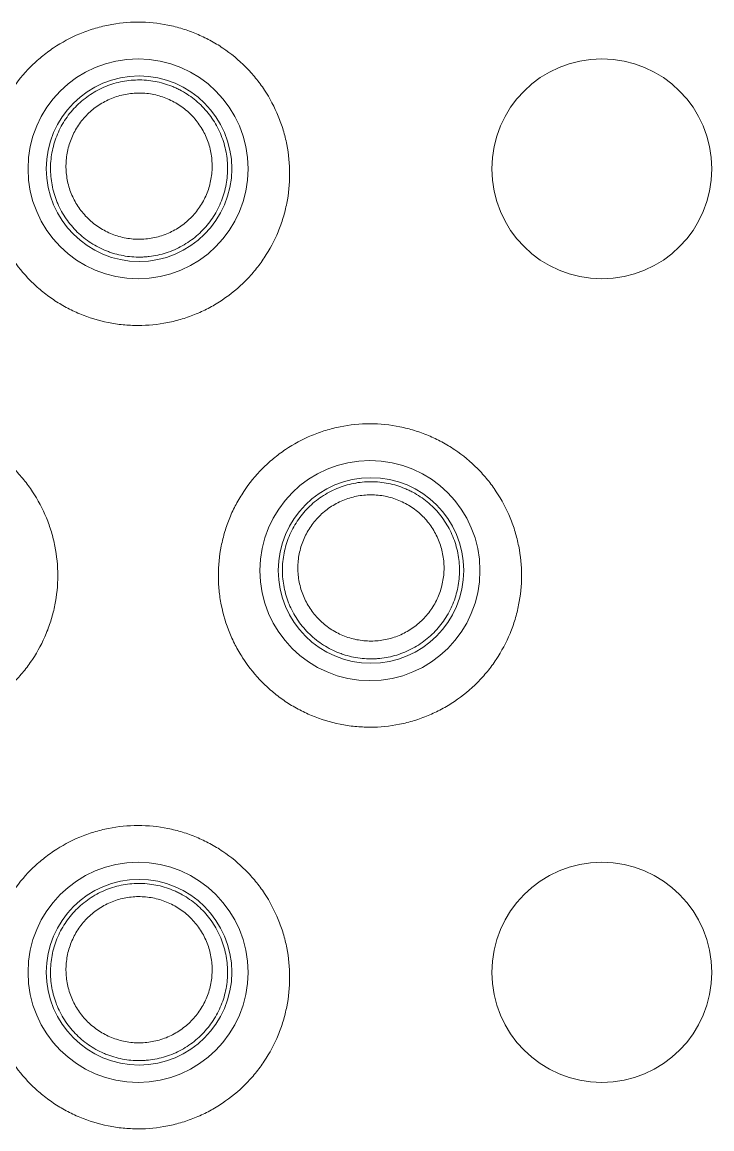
# Model space of a CAD drawing. Header units: inches. Extents: x 3778 to 56227, y -16914 to 35091.
# Drawn here: x 36324.25 to 36328.73, y -5194.27 to -5187.08 of the extents above; entities that cross this region are included whole.
import ezdxf

# ---------------------------------------------------------------- set-up
doc = ezdxf.new("R2010")
doc.units = ezdxf.units.IN
doc.header["$LTSCALE"] = 100
doc.header["$MEASUREMENT"] = 0
doc.layers.add('2-con', color=2, linetype='Continuous')
doc.layers.add('mark-B', color=2, linetype='Continuous', lineweight=20)

# ---------------------------------------------------------------- blocks, each defined once
blk = doc.blocks.new('무풍1way 일반')
at = {"layer": 'mark-B'}
for centre, radius in [((495.5378, -427.4618), 0.7146), ((498.5502, -427.4618), 0.7146), ((498.5502, -427.4618), 0.7146), ((498.5502, -427.4618), 0.7146), ((498.5502, -427.4618), 0.7146), ((498.5437, -427.4625), 0.6025), ((497.044, -430.0706), 0.7146), ((497.044, -430.0706), 0.7146), ((497.044, -430.0706), 0.7146), ((497.044, -430.0706), 0.7146), ((497.0375, -430.0713), 0.6025), ((495.5378, -432.6794), 0.7146), ((498.5502, -432.6794), 0.7146), ((498.5502, -432.6794), 0.7146), ((498.5502, -432.6794), 0.7146), ((498.5502, -432.6794), 0.7146), ((498.5437, -432.6801), 0.6025)]:
    blk.add_circle(centre, radius, dxfattribs=at)
for points, knots in [([(498.5502, -428.4154), (498.6156, -428.4154), (498.6799, -428.4089), (498.7748, -428.3899), (498.8062, -428.382), (498.8528, -428.3678), (498.8683, -428.3627), (498.899, -428.3516), (498.9141, -428.3457), (498.9888, -428.3146), (499.0455, -428.2841), (499.1125, -428.2391), (499.1257, -428.2297), (499.1517, -428.2103), (499.1645, -428.2003), (499.202, -428.1693), (499.2258, -428.1475), (499.2937, -428.0792), (499.3343, -428.0295), (499.3791, -427.9621), (499.3878, -427.9484), (499.4043, -427.9206), (499.4279, -427.8786), (499.4619, -427.8062), (499.4834, -427.7459), (499.4973, -427.6998), (499.5016, -427.6843), (499.5094, -427.6529), (499.5129, -427.6372), (499.5285, -427.5582), (499.5347, -427.4947), (499.5347, -427.3989), (499.5332, -427.3668), (499.5285, -427.3186), (499.5265, -427.3025), (499.5218, -427.2707), (499.5191, -427.2549), (499.5036, -427.1765), (499.4852, -427.1153), (499.4547, -427.041), (499.4482, -427.0263), (499.4344, -426.997), (499.4272, -426.9825), (499.4045, -426.9398), (499.3881, -426.9122), (499.335, -426.8322), (499.2945, -426.7824), (499.2373, -426.7248), (499.2255, -426.7135), (499.2016, -426.6917), (499.1651, -426.66), (499.1007, -426.612), (499.0456, -426.5786), (498.9886, -426.5479), (498.959, -426.5338), (498.8692, -426.4963), (498.8076, -426.4775), (498.7125, -426.4584), (498.6803, -426.4536), (498.6153, -426.4471), (498.5829, -426.4455), (498.4859, -426.4454), (498.4217, -426.4517), (498.3419, -426.4676), (498.326, -426.4712), (498.2943, -426.4792), (498.2474, -426.4922), (498.1715, -426.5195), (498.1133, -426.5472), (498.0706, -426.5701), (498.0565, -426.5781), (498.0286, -426.5949), (498.0148, -426.6036), (497.9475, -426.6489), (497.8979, -426.6898), (497.8299, -426.7581), (497.8083, -426.7821), (497.7775, -426.8197), (497.7676, -426.8326), (497.7484, -426.8586), (497.7392, -426.8717), (497.6947, -426.9386), (497.6647, -426.9951), (497.6279, -427.0842), (497.617, -427.1149), (497.5984, -427.1765), (497.5906, -427.2075), (497.572, -427.3014), (497.5657, -427.3651), (497.5656, -427.4944), (497.5719, -427.5581), (497.5903, -427.652), (497.598, -427.683), (497.6165, -427.7446), (497.6274, -427.7753), (497.6641, -427.8645), (497.694, -427.921), (497.7472, -428.0012), (497.7662, -428.0272), (497.8073, -428.0776), (497.8289, -428.1016), (497.8968, -428.17), (497.9462, -428.211), (498.0267, -428.2653), (498.0548, -428.2822), (498.1118, -428.3129), (498.17, -428.3407), (498.2306, -428.3626), (498.2769, -428.3768), (498.2925, -428.3812), (498.324, -428.3892), (498.3399, -428.3928), (498.42, -428.4089), (498.4847, -428.4154), (498.5502, -428.4154)], [0, 0, 0, 0, 0.03125, 0.03125, 0.046875, 0.046875, 0.054687, 0.054687, 0.0625, 0.0625, 0.09375, 0.09375, 0.101562, 0.101562, 0.109375, 0.109375, 0.125, 0.125, 0.15625, 0.15625, 0.164062, 0.164062, 0.171875, 0.1875, 0.203125, 0.203125, 0.210937, 0.210937, 0.21875, 0.21875, 0.25, 0.25, 0.265625, 0.265625, 0.273437, 0.273437, 0.28125, 0.28125, 0.3125, 0.3125, 0.320312, 0.320312, 0.328125, 0.328125, 0.34375, 0.34375, 0.375, 0.375, 0.382812, 0.382812, 0.390625, 0.40625, 0.421875, 0.421875, 0.4375, 0.4375, 0.46875, 0.46875, 0.484375, 0.484375, 0.5, 0.5, 0.53125, 0.53125, 0.539062, 0.539062, 0.546875, 0.5625, 0.578125, 0.578125, 0.585937, 0.585937, 0.59375, 0.59375, 0.625, 0.625, 0.640625, 0.640625, 0.648437, 0.648437, 0.65625, 0.65625, 0.6875, 0.6875, 0.703125, 0.703125, 0.71875, 0.71875, 0.75, 0.75, 0.78125, 0.78125, 0.796875, 0.796875, 0.8125, 0.8125, 0.84375, 0.84375, 0.859375, 0.859375, 0.875, 0.875, 0.90625, 0.90625, 0.921875, 0.921875, 0.9375, 0.953125, 0.953125, 0.960938, 0.960938, 0.96875, 0.96875, 1, 1, 1, 1]), ([(498.5502, -428.4154), (498.6156, -428.4154), (498.6799, -428.4089), (498.7748, -428.3899), (498.8062, -428.382), (498.8528, -428.3678), (498.8683, -428.3627), (498.899, -428.3516), (498.9141, -428.3457), (498.9888, -428.3146), (499.0455, -428.2841), (499.1125, -428.2391), (499.1257, -428.2297), (499.1517, -428.2103), (499.1645, -428.2003), (499.202, -428.1693), (499.2258, -428.1475), (499.2937, -428.0792), (499.3343, -428.0295), (499.3791, -427.9621), (499.3878, -427.9484), (499.4043, -427.9206), (499.4279, -427.8786), (499.4619, -427.8062), (499.4834, -427.7459), (499.4973, -427.6998), (499.5016, -427.6843), (499.5094, -427.6529), (499.5129, -427.6372), (499.5285, -427.5582), (499.5347, -427.4947), (499.5347, -427.3989), (499.5332, -427.3668), (499.5285, -427.3186), (499.5265, -427.3025), (499.5218, -427.2707), (499.5191, -427.2549), (499.5036, -427.1765), (499.4852, -427.1153), (499.4547, -427.041), (499.4482, -427.0263), (499.4344, -426.997), (499.4272, -426.9825), (499.4045, -426.9398), (499.3881, -426.9122), (499.335, -426.8322), (499.2945, -426.7824), (499.2373, -426.7248), (499.2255, -426.7135), (499.2016, -426.6917), (499.1651, -426.66), (499.1007, -426.612), (499.0456, -426.5786), (498.9886, -426.5479), (498.959, -426.5338), (498.8692, -426.4963), (498.8076, -426.4775), (498.7125, -426.4584), (498.6803, -426.4536), (498.6153, -426.4471), (498.5829, -426.4455), (498.4859, -426.4454), (498.4217, -426.4517), (498.3419, -426.4676), (498.326, -426.4712), (498.2943, -426.4792), (498.2474, -426.4922), (498.1715, -426.5195), (498.1133, -426.5472), (498.0706, -426.5701), (498.0565, -426.5781), (498.0286, -426.5949), (498.0148, -426.6036), (497.9475, -426.6489), (497.8979, -426.6898), (497.8299, -426.7581), (497.8083, -426.7821), (497.7775, -426.8197), (497.7676, -426.8326), (497.7484, -426.8586), (497.7392, -426.8717), (497.6947, -426.9386), (497.6647, -426.9951), (497.6279, -427.0842), (497.617, -427.1149), (497.5984, -427.1765), (497.5906, -427.2075), (497.572, -427.3014), (497.5657, -427.3651), (497.5656, -427.4944), (497.5719, -427.5581), (497.5903, -427.652), (497.598, -427.683), (497.6165, -427.7446), (497.6274, -427.7753), (497.6641, -427.8645), (497.694, -427.921), (497.7472, -428.0012), (497.7662, -428.0272), (497.8073, -428.0776), (497.8289, -428.1016), (497.8968, -428.17), (497.9462, -428.211), (498.0267, -428.2653), (498.0548, -428.2822), (498.1118, -428.3129), (498.17, -428.3407), (498.2306, -428.3626), (498.2769, -428.3768), (498.2925, -428.3812), (498.324, -428.3892), (498.3399, -428.3928), (498.42, -428.4089), (498.4847, -428.4154), (498.5502, -428.4154)], [0, 0, 0, 0, 0.03125, 0.03125, 0.046875, 0.046875, 0.054687, 0.054687, 0.0625, 0.0625, 0.09375, 0.09375, 0.101562, 0.101562, 0.109375, 0.109375, 0.125, 0.125, 0.15625, 0.15625, 0.164062, 0.164062, 0.171875, 0.1875, 0.203125, 0.203125, 0.210937, 0.210937, 0.21875, 0.21875, 0.25, 0.25, 0.265625, 0.265625, 0.273437, 0.273437, 0.28125, 0.28125, 0.3125, 0.3125, 0.320312, 0.320312, 0.328125, 0.328125, 0.34375, 0.34375, 0.375, 0.375, 0.382812, 0.382812, 0.390625, 0.40625, 0.421875, 0.421875, 0.4375, 0.4375, 0.46875, 0.46875, 0.484375, 0.484375, 0.5, 0.5, 0.53125, 0.53125, 0.539062, 0.539062, 0.546875, 0.5625, 0.578125, 0.578125, 0.585937, 0.585937, 0.59375, 0.59375, 0.625, 0.625, 0.640625, 0.640625, 0.648437, 0.648437, 0.65625, 0.65625, 0.6875, 0.6875, 0.703125, 0.703125, 0.71875, 0.71875, 0.75, 0.75, 0.78125, 0.78125, 0.796875, 0.796875, 0.8125, 0.8125, 0.84375, 0.84375, 0.859375, 0.859375, 0.875, 0.875, 0.90625, 0.90625, 0.921875, 0.921875, 0.9375, 0.953125, 0.953125, 0.960938, 0.960938, 0.96875, 0.96875, 1, 1, 1, 1]), ([(498.1294, -427.8627), (498.1031, -427.8353), (498.0798, -427.8058), (498.0494, -427.7584), (498.04, -427.7421), (498.0228, -427.7083), (498.0151, -427.6911), (497.9946, -427.6388), (497.9844, -427.6029), (497.9744, -427.5474), (497.9719, -427.5285), (497.9689, -427.4911), (497.9683, -427.4724), (497.9693, -427.4164), (497.9735, -427.3792), (497.9895, -427.3052), (498.001, -427.2696), (498.0233, -427.2181), (498.0316, -427.2013), (498.0498, -427.1684), (498.0599, -427.1522), (498.092, -427.1057), (498.1162, -427.0772), (498.1566, -427.0379), (498.1708, -427.0255), (498.2005, -427.0018), (498.2159, -426.9908), (498.2633, -426.9602), (498.2966, -426.943), (498.3494, -426.9221), (498.3676, -426.9159), (498.4039, -426.9055), (498.4406, -426.897), (498.4779, -426.8921), (498.5061, -426.8897), (498.5156, -426.8892), (498.5345, -426.8886), (498.5441, -426.8885), (498.5916, -426.8893), (498.629, -426.8937), (498.6842, -426.9057), (498.7024, -426.9106), (498.7295, -426.9194), (498.7385, -426.9225), (498.7563, -426.9292), (498.7651, -426.9328), (498.8083, -426.9517), (498.8411, -426.97), (498.8875, -427.0023), (498.9026, -427.0139), (498.9315, -427.0385), (498.9452, -427.0515), (498.9714, -427.0788), (498.9839, -427.0931), (499.0073, -427.1228), (499.0182, -427.1381), (499.0484, -427.1854), (499.0654, -427.2187), (499.0827, -427.2627), (499.0859, -427.2717), (499.0919, -427.2895), (499.1002, -427.3164), (499.1107, -427.3619), (499.1155, -427.399), (499.1185, -427.4364), (499.1191, -427.4554), (499.1181, -427.5119), (499.1138, -427.549), (499.1019, -427.6038), (499.097, -427.6219), (499.0854, -427.6579), (499.0788, -427.6756), (499.0564, -427.7272), (499.0382, -427.7598), (499.0061, -427.8063), (498.9945, -427.8214), (498.9701, -427.8502), (498.9573, -427.8639), (498.9169, -427.903), (498.8875, -427.9264), (498.8396, -427.9573), (498.8232, -427.9668), (498.7897, -427.984), (498.7555, -427.9995), (498.7198, -428.0116), (498.6834, -428.022), (498.6648, -428.0263), (498.6089, -428.0365), (498.5714, -428.0395), (498.5148, -428.0385), (498.4959, -428.0372), (498.458, -428.0328), (498.4394, -428.0297), (498.3842, -428.0176), (498.3484, -428.0061), (498.3049, -427.9871), (498.2963, -427.9831), (498.2793, -427.9746), (498.2542, -427.9614), (498.2304, -427.9464), (498.1843, -427.9144), (498.1558, -427.8901), (498.1294, -427.8627)], [0, 0, 0, 0, 0.03125, 0.03125, 0.046875, 0.046875, 0.0625, 0.0625, 0.09375, 0.09375, 0.109375, 0.109375, 0.125, 0.125, 0.15625, 0.15625, 0.1875, 0.1875, 0.203125, 0.203125, 0.21875, 0.21875, 0.25, 0.25, 0.265625, 0.265625, 0.28125, 0.28125, 0.3125, 0.3125, 0.328125, 0.328125, 0.34375, 0.359375, 0.359375, 0.367188, 0.367188, 0.375, 0.375, 0.40625, 0.40625, 0.421875, 0.421875, 0.429688, 0.429688, 0.4375, 0.4375, 0.46875, 0.46875, 0.484375, 0.484375, 0.5, 0.5, 0.515625, 0.515625, 0.53125, 0.53125, 0.5625, 0.5625, 0.570313, 0.570313, 0.578125, 0.59375, 0.609375, 0.609375, 0.625, 0.625, 0.65625, 0.65625, 0.671875, 0.671875, 0.6875, 0.6875, 0.71875, 0.71875, 0.734375, 0.734375, 0.75, 0.75, 0.78125, 0.78125, 0.796875, 0.796875, 0.8125, 0.828125, 0.828125, 0.84375, 0.84375, 0.875, 0.875, 0.890625, 0.890625, 0.90625, 0.90625, 0.9375, 0.9375, 0.945313, 0.945313, 0.953125, 0.96875, 0.96875, 1, 1, 1, 1]), ([(498.2016, -427.8079), (498.2125, -427.8192), (498.2239, -427.8299), (498.2476, -427.8501), (498.2722, -427.8691), (498.2985, -427.8855), (498.3257, -427.9007), (498.3398, -427.9077), (498.3829, -427.9265), (498.4125, -427.936), (498.4581, -427.946), (498.4736, -427.9485), (498.5048, -427.9521), (498.5205, -427.9532), (498.5673, -427.9539), (498.5983, -427.9514), (498.6445, -427.9429), (498.6599, -427.9393), (498.69, -427.9306), (498.7194, -427.9206), (498.7477, -427.9077), (498.7753, -427.8934), (498.7889, -427.8856), (498.8284, -427.86), (498.8526, -427.8406), (498.8858, -427.8082), (498.8964, -427.7969), (498.9165, -427.7731), (498.926, -427.7606), (498.9524, -427.7222), (498.9673, -427.6953), (498.9857, -427.6527), (498.9912, -427.6381), (499.0007, -427.6085), (499.0046, -427.5935), (499.0143, -427.5483), (499.0179, -427.5177), (499.0187, -427.4712), (499.0182, -427.4556), (499.0157, -427.4248), (499.0117, -427.3942), (499.0047, -427.3642), (498.9963, -427.3345), (498.9914, -427.3197), (498.9743, -427.2762), (498.9602, -427.2487), (498.9353, -427.2097), (498.9263, -427.1971), (498.907, -427.1726), (498.8967, -427.1608), (498.8751, -427.1383), (498.8637, -427.1276), (498.8399, -427.1073), (498.8274, -427.0977), (498.789, -427.071), (498.762, -427.0559), (498.7191, -427.0372), (498.7044, -427.0316), (498.6745, -427.022), (498.6594, -427.0179), (498.6138, -427.008), (498.5829, -427.0044), (498.5357, -427.0037), (498.5199, -427.0042), (498.4888, -427.0068), (498.458, -427.0109), (498.4277, -427.018), (498.3977, -427.0266), (498.3827, -427.0317), (498.3391, -427.0491), (498.3115, -427.0633), (498.2724, -427.0887), (498.2598, -427.0978), (498.2353, -427.1174), (498.2236, -427.1277), (498.1903, -427.1601), (498.1703, -427.1837), (498.1439, -427.2221), (498.1356, -427.2355), (498.1206, -427.2627), (498.1138, -427.2765), (498.0956, -427.319), (498.0861, -427.3484), (498.073, -427.4093), (498.0695, -427.44), (498.0688, -427.4861), (498.0692, -427.5015), (498.0717, -427.5324), (498.0738, -427.5479), (498.082, -427.5936), (498.0904, -427.6232), (498.1073, -427.6664), (498.1137, -427.6805), (498.1279, -427.7084), (498.1356, -427.7218), (498.1607, -427.7609), (498.1799, -427.7853), (498.2016, -427.8079)], [0, 0, 0, 0, 0.015625, 0.015625, 0.03125, 0.046875, 0.046875, 0.0625, 0.0625, 0.09375, 0.09375, 0.109375, 0.109375, 0.125, 0.125, 0.15625, 0.15625, 0.171875, 0.171875, 0.1875, 0.203125, 0.203125, 0.21875, 0.21875, 0.25, 0.25, 0.265625, 0.265625, 0.28125, 0.28125, 0.3125, 0.3125, 0.328125, 0.328125, 0.34375, 0.34375, 0.375, 0.375, 0.390625, 0.390625, 0.40625, 0.421875, 0.421875, 0.4375, 0.4375, 0.46875, 0.46875, 0.484375, 0.484375, 0.5, 0.5, 0.515625, 0.515625, 0.53125, 0.53125, 0.5625, 0.5625, 0.578125, 0.578125, 0.59375, 0.59375, 0.625, 0.625, 0.640625, 0.640625, 0.65625, 0.671875, 0.671875, 0.6875, 0.6875, 0.71875, 0.71875, 0.734375, 0.734375, 0.75, 0.75, 0.78125, 0.78125, 0.796875, 0.796875, 0.8125, 0.8125, 0.84375, 0.84375, 0.875, 0.875, 0.890625, 0.890625, 0.90625, 0.90625, 0.9375, 0.9375, 0.953125, 0.953125, 0.96875, 0.96875, 1, 1, 1, 1]), ([(497.044, -431.0237), (497.1094, -431.0237), (497.1738, -431.0172), (497.2687, -430.9982), (497.3, -430.9904), (497.3466, -430.9761), (497.3622, -430.971), (497.3928, -430.9599), (497.408, -430.954), (497.4827, -430.9229), (497.5394, -430.8924), (497.6064, -430.8474), (497.6196, -430.838), (497.6456, -430.8186), (497.6584, -430.8085), (497.6959, -430.7775), (497.7197, -430.7558), (497.7876, -430.6874), (497.8282, -430.6377), (497.873, -430.5703), (497.8816, -430.5566), (497.8981, -430.5289), (497.9218, -430.4868), (497.9558, -430.4144), (497.9772, -430.3542), (497.9912, -430.3081), (497.9954, -430.2925), (498.0032, -430.2612), (498.0068, -430.2454), (498.0223, -430.1665), (498.0285, -430.103), (498.0286, -430.0072), (498.027, -429.9751), (498.0223, -429.9269), (498.0204, -429.9109), (498.0157, -429.879), (498.0129, -429.8632), (497.9974, -429.7848), (497.979, -429.7237), (497.9485, -429.6493), (497.942, -429.6346), (497.9283, -429.6053), (497.921, -429.5908), (497.8983, -429.5481), (497.8819, -429.5206), (497.8288, -429.4406), (497.7884, -429.3908), (497.7311, -429.3331), (497.7194, -429.3219), (497.6955, -429.3001), (497.659, -429.2683), (497.5946, -429.2203), (497.5395, -429.1869), (497.4825, -429.1562), (497.4529, -429.1421), (497.3631, -429.1046), (497.3014, -429.0858), (497.2063, -429.0667), (497.1742, -429.0618), (497.1091, -429.0553), (497.0767, -429.0537), (496.9797, -429.0537), (496.9155, -429.06), (496.8357, -429.0759), (496.8197, -429.0795), (496.7881, -429.0874), (496.7411, -429.1005), (496.6652, -429.1278), (496.607, -429.1555), (496.5643, -429.1784), (496.5502, -429.1864), (496.5223, -429.2032), (496.5086, -429.2119), (496.4412, -429.2572), (496.3916, -429.2981), (496.3236, -429.3665), (496.302, -429.3904), (496.2713, -429.4281), (496.2613, -429.4409), (496.2421, -429.4669), (496.2329, -429.4801), (496.1885, -429.547), (496.1584, -429.6034), (496.1216, -429.6926), (496.1107, -429.7232), (496.0922, -429.7848), (496.0844, -429.8158), (496.0658, -429.9098), (496.0595, -429.9734), (496.0594, -430.1027), (496.0656, -430.1663), (496.0841, -430.2603), (496.0918, -430.2913), (496.1103, -430.3529), (496.1212, -430.3835), (496.1578, -430.4728), (496.1878, -430.5292), (496.2409, -430.6094), (496.26, -430.6354), (496.301, -430.6858), (496.3226, -430.7098), (496.3905, -430.7782), (496.4399, -430.8192), (496.5205, -430.8735), (496.5485, -430.8905), (496.6055, -430.9212), (496.6637, -430.949), (496.7243, -430.9709), (496.7707, -430.9851), (496.7863, -430.9895), (496.8178, -430.9975), (496.8337, -431.0011), (496.9138, -431.0172), (496.9785, -431.0237), (497.044, -431.0237)], [0, 0, 0, 0, 0.03125, 0.03125, 0.046875, 0.046875, 0.054687, 0.054687, 0.0625, 0.0625, 0.09375, 0.09375, 0.101562, 0.101562, 0.109375, 0.109375, 0.125, 0.125, 0.15625, 0.15625, 0.164062, 0.164062, 0.171875, 0.1875, 0.203125, 0.203125, 0.210937, 0.210937, 0.21875, 0.21875, 0.25, 0.25, 0.265625, 0.265625, 0.273437, 0.273437, 0.28125, 0.28125, 0.3125, 0.3125, 0.320312, 0.320312, 0.328125, 0.328125, 0.34375, 0.34375, 0.375, 0.375, 0.382812, 0.382812, 0.390625, 0.40625, 0.421875, 0.421875, 0.4375, 0.4375, 0.46875, 0.46875, 0.484375, 0.484375, 0.5, 0.5, 0.53125, 0.53125, 0.539062, 0.539062, 0.546875, 0.5625, 0.578125, 0.578125, 0.585937, 0.585937, 0.59375, 0.59375, 0.625, 0.625, 0.640625, 0.640625, 0.648437, 0.648437, 0.65625, 0.65625, 0.6875, 0.6875, 0.703125, 0.703125, 0.71875, 0.71875, 0.75, 0.75, 0.78125, 0.78125, 0.796875, 0.796875, 0.8125, 0.8125, 0.84375, 0.84375, 0.859375, 0.859375, 0.875, 0.875, 0.90625, 0.90625, 0.921875, 0.921875, 0.9375, 0.953125, 0.953125, 0.960937, 0.960937, 0.96875, 0.96875, 1, 1, 1, 1]), ([(497.044, -431.0237), (497.1094, -431.0237), (497.1738, -431.0172), (497.2687, -430.9982), (497.3, -430.9904), (497.3466, -430.9761), (497.3622, -430.971), (497.3928, -430.9599), (497.408, -430.954), (497.4827, -430.9229), (497.5394, -430.8924), (497.6064, -430.8474), (497.6196, -430.838), (497.6456, -430.8186), (497.6584, -430.8085), (497.6959, -430.7775), (497.7197, -430.7558), (497.7876, -430.6874), (497.8282, -430.6377), (497.873, -430.5703), (497.8816, -430.5566), (497.8981, -430.5289), (497.9218, -430.4868), (497.9558, -430.4144), (497.9772, -430.3542), (497.9912, -430.3081), (497.9954, -430.2925), (498.0032, -430.2612), (498.0068, -430.2454), (498.0223, -430.1665), (498.0285, -430.103), (498.0286, -430.0072), (498.027, -429.9751), (498.0223, -429.9269), (498.0204, -429.9109), (498.0157, -429.879), (498.0129, -429.8632), (497.9974, -429.7848), (497.979, -429.7237), (497.9485, -429.6493), (497.942, -429.6346), (497.9283, -429.6053), (497.921, -429.5908), (497.8983, -429.5481), (497.8819, -429.5206), (497.8288, -429.4406), (497.7884, -429.3908), (497.7311, -429.3331), (497.7194, -429.3219), (497.6955, -429.3001), (497.659, -429.2683), (497.5946, -429.2203), (497.5395, -429.1869), (497.4825, -429.1562), (497.4529, -429.1421), (497.3631, -429.1046), (497.3014, -429.0858), (497.2063, -429.0667), (497.1742, -429.0618), (497.1091, -429.0553), (497.0767, -429.0537), (496.9797, -429.0537), (496.9155, -429.06), (496.8357, -429.0759), (496.8197, -429.0795), (496.7881, -429.0874), (496.7411, -429.1005), (496.6652, -429.1278), (496.607, -429.1555), (496.5643, -429.1784), (496.5502, -429.1864), (496.5223, -429.2032), (496.5086, -429.2119), (496.4412, -429.2572), (496.3916, -429.2981), (496.3236, -429.3665), (496.302, -429.3904), (496.2713, -429.4281), (496.2613, -429.4409), (496.2421, -429.4669), (496.2329, -429.4801), (496.1885, -429.547), (496.1584, -429.6034), (496.1216, -429.6926), (496.1107, -429.7232), (496.0922, -429.7848), (496.0844, -429.8158), (496.0658, -429.9098), (496.0595, -429.9734), (496.0594, -430.1027), (496.0656, -430.1663), (496.0841, -430.2603), (496.0918, -430.2913), (496.1103, -430.3529), (496.1212, -430.3835), (496.1578, -430.4728), (496.1878, -430.5292), (496.2409, -430.6094), (496.26, -430.6354), (496.301, -430.6858), (496.3226, -430.7098), (496.3905, -430.7782), (496.4399, -430.8192), (496.5205, -430.8735), (496.5485, -430.8905), (496.6055, -430.9212), (496.6637, -430.949), (496.7243, -430.9709), (496.7707, -430.9851), (496.7863, -430.9895), (496.8178, -430.9975), (496.8337, -431.0011), (496.9138, -431.0172), (496.9785, -431.0237), (497.044, -431.0237)], [0, 0, 0, 0, 0.03125, 0.03125, 0.046875, 0.046875, 0.054687, 0.054687, 0.0625, 0.0625, 0.09375, 0.09375, 0.101562, 0.101562, 0.109375, 0.109375, 0.125, 0.125, 0.15625, 0.15625, 0.164062, 0.164062, 0.171875, 0.1875, 0.203125, 0.203125, 0.210937, 0.210937, 0.21875, 0.21875, 0.25, 0.25, 0.265625, 0.265625, 0.273437, 0.273437, 0.28125, 0.28125, 0.3125, 0.3125, 0.320312, 0.320312, 0.328125, 0.328125, 0.34375, 0.34375, 0.375, 0.375, 0.382812, 0.382812, 0.390625, 0.40625, 0.421875, 0.421875, 0.4375, 0.4375, 0.46875, 0.46875, 0.484375, 0.484375, 0.5, 0.5, 0.53125, 0.53125, 0.539062, 0.539062, 0.546875, 0.5625, 0.578125, 0.578125, 0.585937, 0.585937, 0.59375, 0.59375, 0.625, 0.625, 0.640625, 0.640625, 0.648437, 0.648437, 0.65625, 0.65625, 0.6875, 0.6875, 0.703125, 0.703125, 0.71875, 0.71875, 0.75, 0.75, 0.78125, 0.78125, 0.796875, 0.796875, 0.8125, 0.8125, 0.84375, 0.84375, 0.859375, 0.859375, 0.875, 0.875, 0.90625, 0.90625, 0.921875, 0.921875, 0.9375, 0.953125, 0.953125, 0.960937, 0.960937, 0.96875, 0.96875, 1, 1, 1, 1]), ([(500.0564, -431.0237), (500.1218, -431.0237), (500.1861, -431.0172), (500.281, -430.9982), (500.3124, -430.9904), (500.359, -430.9761), (500.3746, -430.971), (500.4052, -430.9599), (500.4204, -430.954), (500.4951, -430.9229), (500.5518, -430.8924), (500.6188, -430.8474), (500.632, -430.838), (500.658, -430.8186), (500.6708, -430.8085), (500.7083, -430.7775), (500.7321, -430.7558), (500.8, -430.6874), (500.8406, -430.6377), (500.8854, -430.5703), (500.894, -430.5566), (500.9105, -430.5289), (500.9342, -430.4868), (500.9682, -430.4144), (500.9896, -430.3542), (501.0035, -430.3081), (501.0078, -430.2925), (501.0156, -430.2612), (501.0191, -430.2454), (501.0347, -430.1665), (501.0409, -430.103), (501.0409, -430.0072), (501.0394, -429.9751), (501.0347, -429.9269), (501.0327, -429.9109), (501.028, -429.879), (501.0253, -429.8632), (501.0098, -429.7848), (500.9914, -429.7237), (500.9609, -429.6493), (500.9544, -429.6346), (500.9406, -429.6053), (500.9334, -429.5908), (500.9107, -429.5481), (500.8943, -429.5206), (500.8412, -429.4406), (500.8008, -429.3908), (500.7435, -429.3331), (500.7318, -429.3219), (500.7079, -429.3001), (500.6714, -429.2683), (500.607, -429.2203), (500.5519, -429.1869), (500.4949, -429.1562), (500.4653, -429.1421), (500.3754, -429.1046), (500.3138, -429.0858), (500.2187, -429.0667), (500.1866, -429.0618), (500.1215, -429.0553), (500.0891, -429.0537), (499.9921, -429.0537), (499.9279, -429.06), (499.8481, -429.0759), (499.8321, -429.0795), (499.8005, -429.0874), (499.7535, -429.1005), (499.6776, -429.1278), (499.6194, -429.1555), (499.5767, -429.1784), (499.5626, -429.1864), (499.5347, -429.2032), (499.5209, -429.2119), (499.4536, -429.2572), (499.404, -429.2981), (499.336, -429.3665), (499.3144, -429.3904), (499.2837, -429.4281), (499.2737, -429.4409), (499.2545, -429.4669), (499.2453, -429.4801), (499.2009, -429.547), (499.1708, -429.6034), (499.134, -429.6926), (499.1231, -429.7232), (499.1045, -429.7848), (499.0968, -429.8158), (499.0782, -429.9098), (499.0719, -429.9734), (499.0718, -430.1027), (499.078, -430.1663), (499.0965, -430.2603), (499.1042, -430.2913), (499.1227, -430.3529), (499.1335, -430.3835), (499.1702, -430.4728), (499.2002, -430.5292), (499.2533, -430.6094), (499.2724, -430.6354), (499.3134, -430.6858), (499.335, -430.7098), (499.4029, -430.7782), (499.4523, -430.8192), (499.5328, -430.8735), (499.5609, -430.8905), (499.6179, -430.9212), (499.6761, -430.949), (499.7367, -430.9709), (499.783, -430.9851), (499.7986, -430.9895), (499.8302, -430.9975), (499.8461, -431.0011), (499.9262, -431.0172), (499.9909, -431.0237), (500.0564, -431.0237)], [0, 0, 0, 0, 0.03125, 0.03125, 0.046875, 0.046875, 0.054688, 0.054688, 0.0625, 0.0625, 0.09375, 0.09375, 0.101563, 0.101563, 0.109375, 0.109375, 0.125, 0.125, 0.15625, 0.15625, 0.164063, 0.164063, 0.171875, 0.1875, 0.203125, 0.203125, 0.210938, 0.210938, 0.21875, 0.21875, 0.25, 0.25, 0.265625, 0.265625, 0.273438, 0.273438, 0.28125, 0.28125, 0.3125, 0.3125, 0.320313, 0.320313, 0.328125, 0.328125, 0.34375, 0.34375, 0.375, 0.375, 0.382813, 0.382813, 0.390625, 0.40625, 0.421875, 0.421875, 0.4375, 0.4375, 0.46875, 0.46875, 0.484375, 0.484375, 0.5, 0.5, 0.53125, 0.53125, 0.539063, 0.539063, 0.546875, 0.5625, 0.578125, 0.578125, 0.585938, 0.585938, 0.59375, 0.59375, 0.625, 0.625, 0.640625, 0.640625, 0.648438, 0.648438, 0.65625, 0.65625, 0.6875, 0.6875, 0.703125, 0.703125, 0.71875, 0.71875, 0.75, 0.75, 0.78125, 0.78125, 0.796875, 0.796875, 0.8125, 0.8125, 0.84375, 0.84375, 0.859375, 0.859375, 0.875, 0.875, 0.90625, 0.90625, 0.921875, 0.921875, 0.9375, 0.953125, 0.953125, 0.960938, 0.960938, 0.96875, 0.96875, 1, 1, 1, 1]), ([(500.0564, -431.0237), (500.1218, -431.0237), (500.1861, -431.0172), (500.281, -430.9982), (500.3124, -430.9904), (500.359, -430.9761), (500.3746, -430.971), (500.4052, -430.9599), (500.4204, -430.954), (500.4951, -430.9229), (500.5518, -430.8924), (500.6188, -430.8474), (500.632, -430.838), (500.658, -430.8186), (500.6708, -430.8085), (500.7083, -430.7775), (500.7321, -430.7558), (500.8, -430.6874), (500.8406, -430.6377), (500.8854, -430.5703), (500.894, -430.5566), (500.9105, -430.5289), (500.9342, -430.4868), (500.9682, -430.4144), (500.9896, -430.3542), (501.0035, -430.3081), (501.0078, -430.2925), (501.0156, -430.2612), (501.0191, -430.2454), (501.0347, -430.1665), (501.0409, -430.103), (501.0409, -430.0072), (501.0394, -429.9751), (501.0347, -429.9269), (501.0327, -429.9109), (501.028, -429.879), (501.0253, -429.8632), (501.0098, -429.7848), (500.9914, -429.7237), (500.9609, -429.6493), (500.9544, -429.6346), (500.9406, -429.6053), (500.9334, -429.5908), (500.9107, -429.5481), (500.8943, -429.5206), (500.8412, -429.4406), (500.8008, -429.3908), (500.7435, -429.3331), (500.7318, -429.3219), (500.7079, -429.3001), (500.6714, -429.2683), (500.607, -429.2203), (500.5519, -429.1869), (500.4949, -429.1562), (500.4653, -429.1421), (500.3754, -429.1046), (500.3138, -429.0858), (500.2187, -429.0667), (500.1866, -429.0618), (500.1215, -429.0553), (500.0891, -429.0537), (499.9921, -429.0537), (499.9279, -429.06), (499.8481, -429.0759), (499.8321, -429.0795), (499.8005, -429.0874), (499.7535, -429.1005), (499.6776, -429.1278), (499.6194, -429.1555), (499.5767, -429.1784), (499.5626, -429.1864), (499.5347, -429.2032), (499.5209, -429.2119), (499.4536, -429.2572), (499.404, -429.2981), (499.336, -429.3665), (499.3144, -429.3904), (499.2837, -429.4281), (499.2737, -429.4409), (499.2545, -429.4669), (499.2453, -429.4801), (499.2009, -429.547), (499.1708, -429.6034), (499.134, -429.6926), (499.1231, -429.7232), (499.1045, -429.7848), (499.0968, -429.8158), (499.0782, -429.9098), (499.0719, -429.9734), (499.0718, -430.1027), (499.078, -430.1663), (499.0965, -430.2603), (499.1042, -430.2913), (499.1227, -430.3529), (499.1335, -430.3835), (499.1702, -430.4728), (499.2002, -430.5292), (499.2533, -430.6094), (499.2724, -430.6354), (499.3134, -430.6858), (499.335, -430.7098), (499.4029, -430.7782), (499.4523, -430.8192), (499.5328, -430.8735), (499.5609, -430.8905), (499.6179, -430.9212), (499.6761, -430.949), (499.7367, -430.9709), (499.783, -430.9851), (499.7986, -430.9895), (499.8302, -430.9975), (499.8461, -431.0011), (499.9262, -431.0172), (499.9909, -431.0237), (500.0564, -431.0237)], [0, 0, 0, 0, 0.03125, 0.03125, 0.046875, 0.046875, 0.054688, 0.054688, 0.0625, 0.0625, 0.09375, 0.09375, 0.101563, 0.101563, 0.109375, 0.109375, 0.125, 0.125, 0.15625, 0.15625, 0.164063, 0.164063, 0.171875, 0.1875, 0.203125, 0.203125, 0.210938, 0.210938, 0.21875, 0.21875, 0.25, 0.25, 0.265625, 0.265625, 0.273438, 0.273438, 0.28125, 0.28125, 0.3125, 0.3125, 0.320313, 0.320313, 0.328125, 0.328125, 0.34375, 0.34375, 0.375, 0.375, 0.382813, 0.382813, 0.390625, 0.40625, 0.421875, 0.421875, 0.4375, 0.4375, 0.46875, 0.46875, 0.484375, 0.484375, 0.5, 0.5, 0.53125, 0.53125, 0.539063, 0.539063, 0.546875, 0.5625, 0.578125, 0.578125, 0.585938, 0.585938, 0.59375, 0.59375, 0.625, 0.625, 0.640625, 0.640625, 0.648438, 0.648438, 0.65625, 0.65625, 0.6875, 0.6875, 0.703125, 0.703125, 0.71875, 0.71875, 0.75, 0.75, 0.78125, 0.78125, 0.796875, 0.796875, 0.8125, 0.8125, 0.84375, 0.84375, 0.859375, 0.859375, 0.875, 0.875, 0.90625, 0.90625, 0.921875, 0.921875, 0.9375, 0.953125, 0.953125, 0.960938, 0.960938, 0.96875, 0.96875, 1, 1, 1, 1]), ([(496.6301, -430.4786), (496.6033, -430.4517), (496.5796, -430.4226), (496.5483, -430.3757), (496.5387, -430.3595), (496.5209, -430.3261), (496.5129, -430.309), (496.4915, -430.2571), (496.4806, -430.2213), (496.4697, -430.166), (496.4669, -430.1472), (496.4633, -430.1098), (496.4624, -430.0911), (496.4624, -430.0351), (496.466, -429.9979), (496.4807, -429.9236), (496.4916, -429.8878), (496.5129, -429.836), (496.5209, -429.8191), (496.5386, -429.7858), (496.5483, -429.7695), (496.5797, -429.7225), (496.6033, -429.6935), (496.6431, -429.6536), (496.657, -429.6408), (496.6864, -429.6167), (496.7015, -429.6054), (496.7484, -429.574), (496.7814, -429.5562), (496.8339, -429.5344), (496.8519, -429.5279), (496.888, -429.5169), (496.9246, -429.5077), (496.9618, -429.5021), (496.99, -429.4993), (496.9994, -429.4986), (497.0183, -429.4977), (497.0279, -429.4974), (497.0755, -429.4974), (497.1129, -429.5011), (497.1683, -429.5122), (497.1866, -429.5168), (497.2139, -429.525), (497.223, -429.5281), (497.2408, -429.5345), (497.2496, -429.5379), (497.2932, -429.556), (497.3263, -429.5737), (497.3733, -429.6052), (497.3886, -429.6166), (497.4179, -429.6407), (497.4319, -429.6535), (497.4585, -429.6803), (497.4713, -429.6944), (497.4952, -429.7237), (497.5063, -429.7388), (497.5374, -429.7856), (497.555, -429.8186), (497.573, -429.8623), (497.5763, -429.8712), (497.5827, -429.8889), (497.5914, -429.9157), (497.6027, -429.961), (497.6081, -429.998), (497.6118, -430.0354), (497.6127, -430.0544), (497.6126, -430.1108), (497.6089, -430.1479), (497.598, -430.203), (497.5935, -430.2212), (497.5825, -430.2574), (497.5762, -430.2751), (497.5547, -430.3271), (497.5371, -430.3601), (497.5058, -430.407), (497.4945, -430.4224), (497.4706, -430.4516), (497.458, -430.4655), (497.4183, -430.5053), (497.3893, -430.5292), (497.342, -430.5609), (497.3257, -430.5707), (497.2925, -430.5885), (497.2586, -430.6046), (497.2231, -430.6173), (497.1869, -430.6283), (497.1684, -430.633), (497.1127, -430.6441), (497.0752, -430.6478), (497.0186, -430.6477), (496.9996, -430.6468), (496.9617, -430.6431), (496.943, -430.6402), (496.8876, -430.6291), (496.8516, -430.6182), (496.8078, -430.6), (496.7991, -430.5961), (496.782, -430.5879), (496.7567, -430.5751), (496.7326, -430.5606), (496.686, -430.5293), (496.657, -430.5055), (496.6301, -430.4786)], [0, 0, 0, 0, 0.03125, 0.03125, 0.046875, 0.046875, 0.0625, 0.0625, 0.09375, 0.09375, 0.109375, 0.109375, 0.125, 0.125, 0.15625, 0.15625, 0.1875, 0.1875, 0.203125, 0.203125, 0.21875, 0.21875, 0.25, 0.25, 0.265625, 0.265625, 0.28125, 0.28125, 0.3125, 0.3125, 0.328125, 0.328125, 0.34375, 0.359375, 0.359375, 0.367187, 0.367187, 0.375, 0.375, 0.40625, 0.40625, 0.421875, 0.421875, 0.429687, 0.429687, 0.4375, 0.4375, 0.46875, 0.46875, 0.484375, 0.484375, 0.5, 0.5, 0.515625, 0.515625, 0.53125, 0.53125, 0.5625, 0.5625, 0.570312, 0.570312, 0.578125, 0.59375, 0.609375, 0.609375, 0.625, 0.625, 0.65625, 0.65625, 0.671875, 0.671875, 0.6875, 0.6875, 0.71875, 0.71875, 0.734375, 0.734375, 0.75, 0.75, 0.78125, 0.78125, 0.796875, 0.796875, 0.8125, 0.828125, 0.828125, 0.84375, 0.84375, 0.875, 0.875, 0.890625, 0.890625, 0.90625, 0.90625, 0.9375, 0.9375, 0.945313, 0.945313, 0.953125, 0.96875, 0.96875, 1, 1, 1, 1]), ([(496.7011, -430.4228), (496.7122, -430.4339), (496.7238, -430.4445), (496.7478, -430.4642), (496.7727, -430.4828), (496.7993, -430.4988), (496.8268, -430.5135), (496.841, -430.5203), (496.8845, -430.5383), (496.9143, -430.5473), (496.9601, -430.5564), (496.9755, -430.5587), (497.0069, -430.5618), (497.0226, -430.5626), (497.0694, -430.5625), (497.1003, -430.5594), (497.1464, -430.5502), (497.1617, -430.5463), (497.1916, -430.5371), (497.2209, -430.5265), (497.2489, -430.5132), (497.2763, -430.4984), (497.2897, -430.4903), (497.3288, -430.464), (497.3526, -430.4442), (497.3853, -430.4113), (497.3957, -430.3998), (497.4154, -430.3756), (497.4247, -430.363), (497.4504, -430.3242), (497.4648, -430.297), (497.4824, -430.2541), (497.4877, -430.2394), (497.4966, -430.2096), (497.5004, -430.1946), (497.5093, -430.1492), (497.5123, -430.1186), (497.5123, -430.0721), (497.5115, -430.0565), (497.5085, -430.0257), (497.5039, -429.9953), (497.4965, -429.9654), (497.4876, -429.9358), (497.4824, -429.9211), (497.4645, -429.8779), (497.45, -429.8507), (497.4244, -429.8121), (497.4152, -429.7996), (497.3955, -429.7755), (497.385, -429.7638), (497.363, -429.7417), (497.3514, -429.7312), (497.3273, -429.7113), (497.3146, -429.7019), (497.2758, -429.6759), (497.2484, -429.6612), (497.2052, -429.6433), (497.1904, -429.6379), (497.1603, -429.6288), (497.1452, -429.625), (497.0994, -429.6159), (497.0684, -429.6129), (497.0212, -429.6129), (497.0055, -429.6137), (496.9744, -429.6169), (496.9437, -429.6215), (496.9135, -429.6291), (496.8836, -429.6383), (496.8687, -429.6437), (496.8254, -429.6618), (496.7981, -429.6765), (496.7595, -429.7025), (496.747, -429.7119), (496.7228, -429.7319), (496.7113, -429.7424), (496.6786, -429.7754), (496.6591, -429.7993), (496.6333, -429.8382), (496.6253, -429.8517), (496.6108, -429.8791), (496.6042, -429.8931), (496.5867, -429.9358), (496.5777, -429.9653), (496.5657, -430.0265), (496.5627, -430.0572), (496.5628, -430.1033), (496.5635, -430.1187), (496.5665, -430.1496), (496.5688, -430.165), (496.5779, -430.2106), (496.5868, -430.2401), (496.6044, -430.2829), (496.6111, -430.297), (496.6257, -430.3245), (496.6337, -430.3379), (496.6594, -430.3765), (496.679, -430.4006), (496.7011, -430.4228)], [0, 0, 0, 0, 0.015625, 0.015625, 0.03125, 0.046875, 0.046875, 0.0625, 0.0625, 0.09375, 0.09375, 0.109375, 0.109375, 0.125, 0.125, 0.15625, 0.15625, 0.171875, 0.171875, 0.1875, 0.203125, 0.203125, 0.21875, 0.21875, 0.25, 0.25, 0.265625, 0.265625, 0.28125, 0.28125, 0.3125, 0.3125, 0.328125, 0.328125, 0.34375, 0.34375, 0.375, 0.375, 0.390625, 0.390625, 0.40625, 0.421875, 0.421875, 0.4375, 0.4375, 0.46875, 0.46875, 0.484375, 0.484375, 0.5, 0.5, 0.515625, 0.515625, 0.53125, 0.53125, 0.5625, 0.5625, 0.578125, 0.578125, 0.59375, 0.59375, 0.625, 0.625, 0.640625, 0.640625, 0.65625, 0.671875, 0.671875, 0.6875, 0.6875, 0.71875, 0.71875, 0.734375, 0.734375, 0.75, 0.75, 0.78125, 0.78125, 0.796875, 0.796875, 0.8125, 0.8125, 0.84375, 0.84375, 0.875, 0.875, 0.890625, 0.890625, 0.90625, 0.90625, 0.9375, 0.9375, 0.953125, 0.953125, 0.96875, 0.96875, 1, 1, 1, 1]), ([(498.5502, -433.632), (498.6156, -433.632), (498.68, -433.6256), (498.7749, -433.6066), (498.8063, -433.5987), (498.8529, -433.5845), (498.8684, -433.5793), (498.8991, -433.5682), (498.9143, -433.5624), (498.989, -433.5312), (499.0457, -433.5007), (499.1126, -433.4556), (499.1258, -433.4463), (499.1519, -433.4269), (499.1647, -433.4168), (499.2022, -433.3858), (499.226, -433.364), (499.2939, -433.2957), (499.3345, -433.246), (499.3792, -433.1786), (499.3879, -433.1648), (499.4044, -433.1371), (499.428, -433.095), (499.462, -433.0227), (499.4835, -432.9624), (499.4974, -432.9163), (499.5017, -432.9008), (499.5095, -432.8695), (499.513, -432.8537), (499.5286, -432.7748), (499.5347, -432.7113), (499.5348, -432.6155), (499.5332, -432.5834), (499.5285, -432.5352), (499.5266, -432.5192), (499.5219, -432.4874), (499.5191, -432.4716), (499.5036, -432.3931), (499.4853, -432.332), (499.4547, -432.2577), (499.4483, -432.2429), (499.4345, -432.2136), (499.4273, -432.1992), (499.4046, -432.1565), (499.3882, -432.1289), (499.3351, -432.0489), (499.2946, -431.9991), (499.2374, -431.9415), (499.2257, -431.9302), (499.2018, -431.9084), (499.1653, -431.8767), (499.1009, -431.8286), (499.0458, -431.7953), (498.9887, -431.7645), (498.9591, -431.7504), (498.8693, -431.7129), (498.8077, -431.6941), (498.7126, -431.6749), (498.6804, -431.6701), (498.6153, -431.6636), (498.5829, -431.662), (498.4859, -431.662), (498.4216, -431.6683), (498.3418, -431.6842), (498.3259, -431.6878), (498.2942, -431.6957), (498.2473, -431.7088), (498.1714, -431.7361), (498.1131, -431.7638), (498.0704, -431.7867), (498.0563, -431.7947), (498.0285, -431.8115), (498.0147, -431.8203), (497.9473, -431.8655), (497.8978, -431.9065), (497.8298, -431.9748), (497.8082, -431.9988), (497.7774, -432.0364), (497.7674, -432.0493), (497.7483, -432.0753), (497.739, -432.0885), (497.6946, -432.1553), (497.6646, -432.2118), (497.6278, -432.3009), (497.6169, -432.3316), (497.5983, -432.3931), (497.5906, -432.4242), (497.572, -432.5181), (497.5656, -432.5817), (497.5656, -432.711), (497.5718, -432.7746), (497.5903, -432.8685), (497.598, -432.8996), (497.6165, -432.9611), (497.6273, -432.9918), (497.664, -433.081), (497.6939, -433.1375), (497.747, -433.2177), (497.7661, -433.2437), (497.8071, -433.2941), (497.8287, -433.3181), (497.8966, -433.3865), (497.946, -433.4275), (498.0266, -433.4818), (498.0546, -433.4988), (498.1116, -433.5295), (498.1698, -433.5573), (498.2304, -433.5792), (498.2768, -433.5934), (498.2924, -433.5978), (498.3239, -433.6058), (498.3399, -433.6094), (498.4199, -433.6256), (498.4847, -433.632), (498.5502, -433.632)], [0, 0, 0, 0, 0.03125, 0.03125, 0.046875, 0.046875, 0.054688, 0.054688, 0.0625, 0.0625, 0.09375, 0.09375, 0.101563, 0.101563, 0.109375, 0.109375, 0.125, 0.125, 0.15625, 0.15625, 0.164063, 0.164063, 0.171875, 0.1875, 0.203125, 0.203125, 0.210938, 0.210938, 0.21875, 0.21875, 0.25, 0.25, 0.265625, 0.265625, 0.273438, 0.273438, 0.28125, 0.28125, 0.3125, 0.3125, 0.320313, 0.320313, 0.328125, 0.328125, 0.34375, 0.34375, 0.375, 0.375, 0.382813, 0.382813, 0.390625, 0.40625, 0.421875, 0.421875, 0.4375, 0.4375, 0.46875, 0.46875, 0.484375, 0.484375, 0.5, 0.5, 0.53125, 0.53125, 0.539063, 0.539063, 0.546875, 0.5625, 0.578125, 0.578125, 0.585938, 0.585938, 0.59375, 0.59375, 0.625, 0.625, 0.640625, 0.640625, 0.648438, 0.648438, 0.65625, 0.65625, 0.6875, 0.6875, 0.703125, 0.703125, 0.71875, 0.71875, 0.75, 0.75, 0.78125, 0.78125, 0.796875, 0.796875, 0.8125, 0.8125, 0.84375, 0.84375, 0.859375, 0.859375, 0.875, 0.875, 0.90625, 0.90625, 0.921875, 0.921875, 0.9375, 0.953125, 0.953125, 0.960938, 0.960938, 0.96875, 0.96875, 1, 1, 1, 1]), ([(498.5502, -433.632), (498.6156, -433.632), (498.68, -433.6256), (498.7749, -433.6066), (498.8063, -433.5987), (498.8529, -433.5845), (498.8684, -433.5793), (498.8991, -433.5682), (498.9143, -433.5624), (498.989, -433.5312), (499.0457, -433.5007), (499.1126, -433.4556), (499.1258, -433.4463), (499.1519, -433.4269), (499.1647, -433.4168), (499.2022, -433.3858), (499.226, -433.364), (499.2939, -433.2957), (499.3345, -433.246), (499.3792, -433.1786), (499.3879, -433.1648), (499.4044, -433.1371), (499.428, -433.095), (499.462, -433.0227), (499.4835, -432.9624), (499.4974, -432.9163), (499.5017, -432.9008), (499.5095, -432.8695), (499.513, -432.8537), (499.5286, -432.7748), (499.5347, -432.7113), (499.5348, -432.6155), (499.5332, -432.5834), (499.5285, -432.5352), (499.5266, -432.5192), (499.5219, -432.4874), (499.5191, -432.4716), (499.5036, -432.3931), (499.4853, -432.332), (499.4547, -432.2577), (499.4483, -432.2429), (499.4345, -432.2136), (499.4273, -432.1992), (499.4046, -432.1565), (499.3882, -432.1289), (499.3351, -432.0489), (499.2946, -431.9991), (499.2374, -431.9415), (499.2257, -431.9302), (499.2018, -431.9084), (499.1653, -431.8767), (499.1009, -431.8286), (499.0458, -431.7953), (498.9887, -431.7645), (498.9591, -431.7504), (498.8693, -431.7129), (498.8077, -431.6941), (498.7126, -431.6749), (498.6804, -431.6701), (498.6153, -431.6636), (498.5829, -431.662), (498.4859, -431.662), (498.4216, -431.6683), (498.3418, -431.6842), (498.3259, -431.6878), (498.2942, -431.6957), (498.2473, -431.7088), (498.1714, -431.7361), (498.1131, -431.7638), (498.0704, -431.7867), (498.0563, -431.7947), (498.0285, -431.8115), (498.0147, -431.8203), (497.9473, -431.8655), (497.8978, -431.9065), (497.8298, -431.9748), (497.8082, -431.9988), (497.7774, -432.0364), (497.7674, -432.0493), (497.7483, -432.0753), (497.739, -432.0885), (497.6946, -432.1553), (497.6646, -432.2118), (497.6278, -432.3009), (497.6169, -432.3316), (497.5983, -432.3931), (497.5906, -432.4242), (497.572, -432.5181), (497.5656, -432.5817), (497.5656, -432.711), (497.5718, -432.7746), (497.5903, -432.8685), (497.598, -432.8996), (497.6165, -432.9611), (497.6273, -432.9918), (497.664, -433.081), (497.6939, -433.1375), (497.747, -433.2177), (497.7661, -433.2437), (497.8071, -433.2941), (497.8287, -433.3181), (497.8966, -433.3865), (497.946, -433.4275), (498.0266, -433.4818), (498.0546, -433.4988), (498.1116, -433.5295), (498.1698, -433.5573), (498.2304, -433.5792), (498.2768, -433.5934), (498.2924, -433.5978), (498.3239, -433.6058), (498.3399, -433.6094), (498.4199, -433.6256), (498.4847, -433.632), (498.5502, -433.632)], [0, 0, 0, 0, 0.03125, 0.03125, 0.046875, 0.046875, 0.054688, 0.054688, 0.0625, 0.0625, 0.09375, 0.09375, 0.101563, 0.101563, 0.109375, 0.109375, 0.125, 0.125, 0.15625, 0.15625, 0.164063, 0.164063, 0.171875, 0.1875, 0.203125, 0.203125, 0.210938, 0.210938, 0.21875, 0.21875, 0.25, 0.25, 0.265625, 0.265625, 0.273438, 0.273438, 0.28125, 0.28125, 0.3125, 0.3125, 0.320313, 0.320313, 0.328125, 0.328125, 0.34375, 0.34375, 0.375, 0.375, 0.382813, 0.382813, 0.390625, 0.40625, 0.421875, 0.421875, 0.4375, 0.4375, 0.46875, 0.46875, 0.484375, 0.484375, 0.5, 0.5, 0.53125, 0.53125, 0.539063, 0.539063, 0.546875, 0.5625, 0.578125, 0.578125, 0.585938, 0.585938, 0.59375, 0.59375, 0.625, 0.625, 0.640625, 0.640625, 0.648438, 0.648438, 0.65625, 0.65625, 0.6875, 0.6875, 0.703125, 0.703125, 0.71875, 0.71875, 0.75, 0.75, 0.78125, 0.78125, 0.796875, 0.796875, 0.8125, 0.8125, 0.84375, 0.84375, 0.859375, 0.859375, 0.875, 0.875, 0.90625, 0.90625, 0.921875, 0.921875, 0.9375, 0.953125, 0.953125, 0.960938, 0.960938, 0.96875, 0.96875, 1, 1, 1, 1]), ([(498.143, -433.094), (498.1157, -433.0675), (498.0915, -433.0388), (498.0595, -432.9924), (498.0496, -432.9764), (498.0313, -432.9432), (498.023, -432.9263), (498.0007, -432.8747), (497.9893, -432.8391), (497.9775, -432.784), (497.9744, -432.7652), (497.9701, -432.7279), (497.9689, -432.7092), (497.968, -432.6533), (497.971, -432.616), (497.9845, -432.5415), (497.9948, -432.5055), (498.0153, -432.4534), (498.023, -432.4363), (498.0402, -432.4028), (498.0497, -432.3863), (498.0802, -432.3388), (498.1034, -432.3094), (498.1425, -432.2689), (498.1562, -432.2559), (498.1851, -432.2313), (498.2001, -432.2198), (498.2464, -432.1876), (498.2792, -432.1693), (498.3313, -432.1466), (498.3492, -432.1398), (498.3852, -432.1282), (498.4215, -432.1184), (498.4586, -432.1122), (498.4868, -432.109), (498.4962, -432.1081), (498.5151, -432.1069), (498.5247, -432.1065), (498.5722, -432.1057), (498.6098, -432.1088), (498.6653, -432.1189), (498.6837, -432.1232), (498.7111, -432.131), (498.7202, -432.1339), (498.7382, -432.14), (498.7471, -432.1433), (498.7909, -432.1607), (498.8243, -432.1779), (498.8719, -432.2086), (498.8874, -432.2198), (498.917, -432.2434), (498.9312, -432.2559), (498.9583, -432.2823), (498.9713, -432.2962), (498.9956, -432.3251), (499.007, -432.3401), (499.0388, -432.3863), (499.057, -432.4191), (499.0757, -432.4625), (499.0792, -432.4713), (499.0858, -432.4889), (499.095, -432.5156), (499.107, -432.5607), (499.113, -432.5976), (499.1173, -432.6349), (499.1185, -432.6538), (499.1194, -432.7103), (499.1163, -432.7474), (499.1063, -432.8026), (499.102, -432.8209), (499.0916, -432.8573), (499.0856, -432.8751), (499.0649, -432.9274), (499.0479, -432.9607), (499.0174, -433.0082), (499.0063, -433.0237), (498.9829, -433.0532), (498.9706, -433.0674), (498.9315, -433.1078), (498.903, -433.1322), (498.8561, -433.1647), (498.84, -433.1747), (498.8071, -433.193), (498.7735, -433.2097), (498.7382, -433.223), (498.7022, -433.2346), (498.6837, -433.2396), (498.6282, -433.2516), (498.5908, -433.2559), (498.5342, -433.2568), (498.5152, -433.2562), (498.4773, -433.253), (498.4585, -433.2505), (498.4029, -433.2403), (498.3667, -433.23), (498.3227, -433.2125), (498.3139, -433.2087), (498.2966, -433.2008), (498.2711, -433.1885), (498.2468, -433.1743), (498.1996, -433.1438), (498.1702, -433.1205), (498.143, -433.094)], [0, 0, 0, 0, 0.03125, 0.03125, 0.046875, 0.046875, 0.0625, 0.0625, 0.09375, 0.09375, 0.109375, 0.109375, 0.125, 0.125, 0.15625, 0.15625, 0.1875, 0.1875, 0.203125, 0.203125, 0.21875, 0.21875, 0.25, 0.25, 0.265625, 0.265625, 0.28125, 0.28125, 0.3125, 0.3125, 0.328125, 0.328125, 0.34375, 0.359375, 0.359375, 0.367187, 0.367187, 0.375, 0.375, 0.40625, 0.40625, 0.421875, 0.421875, 0.429687, 0.429687, 0.4375, 0.4375, 0.46875, 0.46875, 0.484375, 0.484375, 0.5, 0.5, 0.515625, 0.515625, 0.53125, 0.53125, 0.5625, 0.5625, 0.570312, 0.570312, 0.578125, 0.59375, 0.609375, 0.609375, 0.625, 0.625, 0.65625, 0.65625, 0.671875, 0.671875, 0.6875, 0.6875, 0.71875, 0.71875, 0.734375, 0.734375, 0.75, 0.75, 0.78125, 0.78125, 0.796875, 0.796875, 0.8125, 0.828125, 0.828125, 0.84375, 0.84375, 0.875, 0.875, 0.890625, 0.890625, 0.90625, 0.90625, 0.9375, 0.9375, 0.945312, 0.945312, 0.953125, 0.96875, 0.96875, 1, 1, 1, 1]), ([(498.2128, -433.0373), (498.2241, -433.0482), (498.2358, -433.0586), (498.2602, -433.0779), (498.2854, -433.096), (498.3123, -433.1116), (498.34, -433.1259), (498.3543, -433.1324), (498.3981, -433.1498), (498.428, -433.1583), (498.474, -433.1667), (498.4895, -433.1687), (498.5209, -433.1713), (498.5366, -433.1718), (498.5834, -433.1709), (498.6143, -433.1673), (498.6602, -433.1573), (498.6755, -433.1532), (498.7052, -433.1435), (498.7343, -433.1325), (498.7621, -433.1187), (498.7892, -433.1035), (498.8025, -433.0951), (498.8411, -433.0682), (498.8646, -433.048), (498.8968, -433.0146), (498.907, -433.0029), (498.9262, -432.9784), (498.9353, -432.9656), (498.9604, -432.9264), (498.9744, -432.899), (498.9913, -432.8559), (498.9963, -432.8411), (499.0048, -432.8112), (499.0082, -432.7961), (499.0164, -432.7506), (499.0189, -432.72), (499.0182, -432.6735), (499.0171, -432.6579), (499.0136, -432.6271), (499.0086, -432.5967), (499.0007, -432.567), (498.9913, -432.5376), (498.9858, -432.523), (498.9673, -432.4801), (498.9523, -432.4531), (498.9261, -432.4149), (498.9167, -432.4026), (498.8966, -432.3787), (498.8859, -432.3672), (498.8635, -432.3455), (498.8518, -432.3351), (498.8273, -432.3156), (498.8145, -432.3064), (498.7752, -432.2811), (498.7476, -432.2668), (498.7041, -432.2496), (498.6892, -432.2445), (498.659, -432.2359), (498.6438, -432.2324), (498.5979, -432.224), (498.5668, -432.2215), (498.5196, -432.2223), (498.5039, -432.2234), (498.4729, -432.227), (498.4422, -432.2321), (498.4122, -432.2403), (498.3824, -432.2499), (498.3676, -432.2555), (498.3246, -432.2744), (498.2976, -432.2895), (498.2594, -432.3162), (498.2471, -432.3257), (498.2232, -432.3461), (498.2119, -432.3568), (498.1797, -432.3904), (498.1606, -432.4146), (498.1355, -432.4539), (498.1277, -432.4675), (498.1136, -432.4951), (498.1073, -432.5092), (498.0904, -432.5522), (498.082, -432.5819), (498.0709, -432.6432), (498.0685, -432.674), (498.0693, -432.7201), (498.0703, -432.7354), (498.0738, -432.7662), (498.0763, -432.7817), (498.0861, -432.8271), (498.0955, -432.8564), (498.1138, -432.8989), (498.1207, -432.9129), (498.1358, -432.9402), (498.144, -432.9534), (498.1703, -432.9917), (498.1903, -433.0154), (498.2128, -433.0373)], [0, 0, 0, 0, 0.015625, 0.015625, 0.03125, 0.046875, 0.046875, 0.0625, 0.0625, 0.09375, 0.09375, 0.109375, 0.109375, 0.125, 0.125, 0.15625, 0.15625, 0.171875, 0.171875, 0.1875, 0.203125, 0.203125, 0.21875, 0.21875, 0.25, 0.25, 0.265625, 0.265625, 0.28125, 0.28125, 0.3125, 0.3125, 0.328125, 0.328125, 0.34375, 0.34375, 0.375, 0.375, 0.390625, 0.390625, 0.40625, 0.421875, 0.421875, 0.4375, 0.4375, 0.46875, 0.46875, 0.484375, 0.484375, 0.5, 0.5, 0.515625, 0.515625, 0.53125, 0.53125, 0.5625, 0.5625, 0.578125, 0.578125, 0.59375, 0.59375, 0.625, 0.625, 0.640625, 0.640625, 0.65625, 0.671875, 0.671875, 0.6875, 0.6875, 0.71875, 0.71875, 0.734375, 0.734375, 0.75, 0.75, 0.78125, 0.78125, 0.796875, 0.796875, 0.8125, 0.8125, 0.84375, 0.84375, 0.875, 0.875, 0.890625, 0.890625, 0.90625, 0.90625, 0.9375, 0.9375, 0.953125, 0.953125, 0.96875, 0.96875, 1, 1, 1, 1])]:
    blk.add_open_spline(points, degree=3, knots=knots, dxfattribs=at)
blk = doc.blocks.new('dpdjzjs')
at = {"layer": 'mark-B', "rotation": 180}
blk.add_blockref('무풍1way 일반', (172794.4147, 96209.7275), dxfattribs=at)

msp = doc.modelspace()

# ---------------------------------------------------------------- block references
at = {"layer": '2-con'}
msp.add_blockref('dpdjzjs', (-135970.8648, -101830.4424), dxfattribs=at)

doc.saveas('drawing.dxf')
